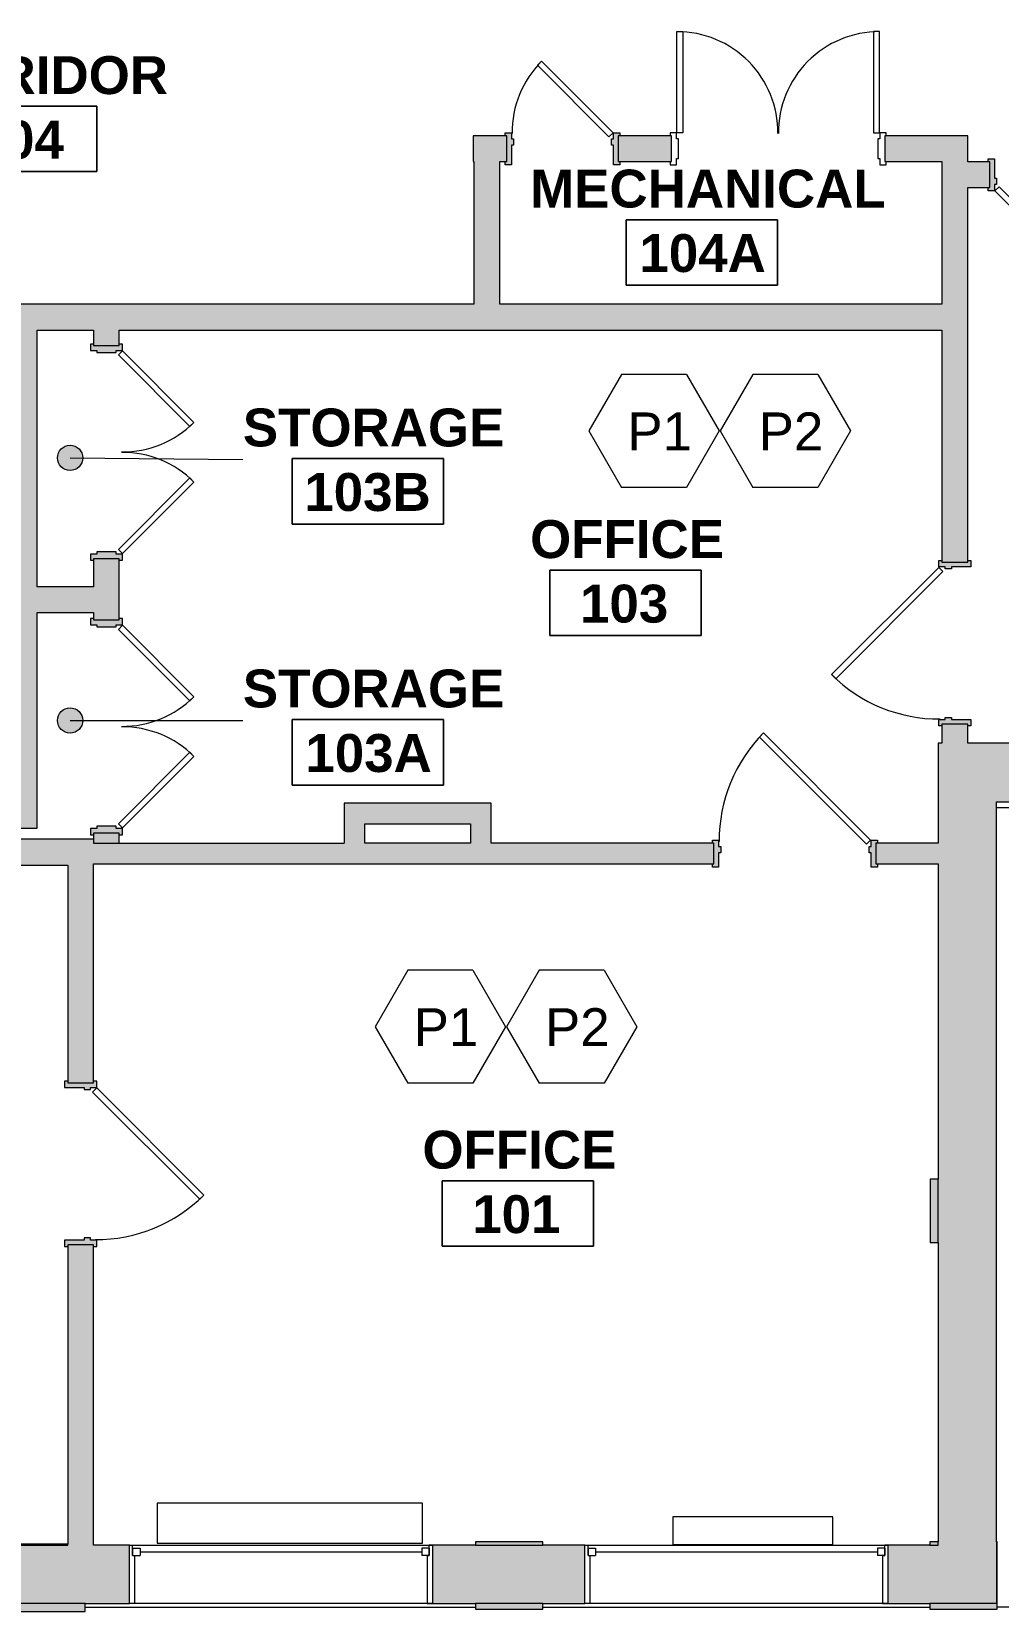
# Model space of a CAD drawing. Header units: inches. Extents: x -1569 to 1282, y -721 to 887.
# Drawn here: x 95 to 324.8, y -303.4 to 71.8 of the extents above; entities that cross this region are included whole.
import ezdxf

# ---------------------------------------------------------------- set-up
doc = ezdxf.new("R2010")
doc.units = ezdxf.units.IN
doc.header["$MEASUREMENT"] = 0
for name, color, linetype, lineweight in [('A-ANNO-NOTE', 131, 'Continuous', 9), ('A-AREA-IDEN', 2, 'Continuous', 9), ('A-DOOR', 31, 'Continuous', 13), ('A-FLOR', 192, 'Continuous', 13), ('A-GLAZ', 151, 'Continuous', 13), ('A-WALL', 113, 'Continuous', 13), ('A-WALL-PATT', 111, 'Continuous', 13), ('I-WALL', 2, 'Continuous', 13), ('M-EQPM', 50, 'Continuous', 13)]:
    doc.layers.add(name, color=color, linetype=linetype, lineweight=lineweight)
doc.styles.add('Swis721 Lt BT', font='swissl.ttf', dxfattribs={"height": 9})
doc.styles.add('Swis721 Lt BT_B', font='', dxfattribs={"height": 9})
doc.styles.get('Swis721 Lt BT_B').set_extended_font_data('Swis721 Lt BT', bold=True)

# ---------------------------------------------------------------- blocks, each defined once
blk = doc.blocks.new('Basic Wall _ Exterior - Brick and CMU on MTL_ Stud - ___-6877969-FIRST FLOOR FINISH')
at = {"layer": 'A-WALL-PATT', "lineweight": 9}
h = blk.add_hatch(dxfattribs=at)
h.set_pattern_fill('FP_3', color=256, style=0, pattern_type=2)
h.set_pattern_definition([(0, (0, -89.438), (30.72, 4.745), [1.267, -21.773, 1.267, -21.773, -122.88]), (0, (0, -89.438), (30.72, 4.745), [-46.08, 1.267, -44.813, 1.267, -21.773, -53.76]), (0, (0, -89.438), (30.72, 4.745), [-115.2, 1.267, -14.093, 1.267, -37.133]), (133.061, (11.52, -87.066), (-22.01071, 14.06408), [0.928, -15.944, 0.928, -15.944, -89.986]), (133.061, (11.52, -87.066), (-22.01071, 14.06408), [-33.745, 0.928, -32.817, 0.928, -15.944, -39.369]), (133.061, (11.52, -87.066), (-22.01071, 14.06408), [-84.362, 0.928, -10.32, 0.928, -27.193]), (226.939, (15.36, -77.576), (-8.709455, -18.80903), [0.928, -15.944, 0.928, -15.944, -89.986]), (226.939, (15.36, -77.576), (-8.709455, -18.80903), [-33.745, 0.928, -32.817, 0.928, -15.944, -39.369]), (226.939, (15.36, -77.576), (-8.709455, -18.80903), [-84.362, 0.928, -10.32, 0.928, -27.193])])
h.paths.add_polyline_path([(540.34, -112.44), (540.34, -112.28), (544.34, -112.28), (544.34, -111.06), (324.34, -111.06), (324.34, -112.44), (404.11, -112.44)], flags=0)
at = {"layer": 'A-WALL', "lineweight": 9}
blk.add_line((324.34, -112.44), (540.34, -112.44), dxfattribs=at)
blk = doc.blocks.new('Door - Single - Solid Door 36_ x 84_-7220333-FIRST FLOOR FINISH')
at = {"layer": 'A-DOOR'}
h = blk.add_hatch(color=250, dxfattribs=at)
h.paths.add_polyline_path([(-15.63, 3.1), (-15.63, 2.35), (-15.26, 2.35), (-15.26, -2.53), (-15.63, -2.53), (-15.63, -3.28), (-14.13, -3.28), (-14.13, -1.78), (-13.63, -1.78), (-13.63, -0.28), (-14.13, -0.28), (-14.13, 3.1), (-15.26, 3.1)], flags=0)
h.paths.add_polyline_path([(22.12, 3.1), (22.12, -0.28), (21.62, -0.28), (21.62, -1.78), (22.12, -1.78), (22.12, -3.28), (23.62, -3.28), (23.62, -2.53), (23.24, -2.53), (23.24, 2.35), (23.62, 2.35), (23.62, 3.1), (23.24, 3.1)], flags=0)
at = {"layer": 'A-DOOR', "color": 8, "lineweight": 20}
for p, q in [((-15.63, 3.1), (-14.13, 3.1)), ((-15.63, 2.35), (-15.63, 3.1)), ((-14.13, 3.1), (-14.13, -0.28)), ((22.12, 3.1), (23.62, 3.1)), ((22.12, -0.28), (22.12, 3.1)), ((23.62, 3.1), (23.62, 2.35)), ((-15.63, -3.28), (-15.63, -2.53)), ((-14.13, -3.28), (-15.63, -3.28)), ((-14.13, -0.28), (-13.63, -0.28)), ((-14.13, -1.78), (-14.13, -3.28)), ((-13.63, -1.78), (-14.13, -1.78)), ((-13.03, -2.3), (-14.01, -3.28)), ((-14.01, -3.28), (11.45, -28.73)), ((-13.63, -0.28), (-13.63, -1.78)), ((12.42, -27.76), (-13.03, -2.3)), ((21.62, -0.28), (22.12, -0.28)), ((21.62, -1.78), (21.62, -0.28)), ((22.12, -1.78), (21.62, -1.78)), ((22.12, -3.28), (22.12, -1.78)), ((23.62, -3.28), (22.12, -3.28)), ((23.62, -2.53), (23.62, -3.28)), ((11.45, -28.73), (12.42, -27.76))]:
    blk.add_line(p, q, dxfattribs=at)
at = {"layer": 'A-DOOR', "lineweight": 9}
blk.add_arc((-14.01, -3.28), 36, 315, 0.5, dxfattribs=at)
blk = doc.blocks.new('Door - Single - Solid Door 36_ x 84_-7220078-FIRST FLOOR FINISH')
at = {"layer": 'A-DOOR'}
h = blk.add_hatch(color=250, dxfattribs=at)
h.paths.add_polyline_path([(-15.63, -2.97), (-15.63, -3.72), (-14.13, -3.72), (-14.13, 0.9), (-13.63, 0.9), (-13.63, 2.4), (-14.13, 2.4), (-14.13, 3.9), (-15.63, 3.9), (-15.63, 3.15), (-15.26, 3.15), (-15.26, -2.97)], flags=0)
h.paths.add_polyline_path([(21.62, 2.4), (21.62, 0.9), (22.12, 0.9), (22.12, -3.72), (23.62, -3.72), (23.62, -2.97), (23.24, -2.97), (23.24, 3.15), (23.62, 3.15), (23.62, 3.9), (22.12, 3.9), (22.12, 2.4)], flags=0)
at = {"layer": 'A-DOOR', "color": 8, "lineweight": 20}
for p, q in [((-14.01, 3.9), (11.45, 29.36)), ((12.42, 28.38), (-13.03, 2.93)), ((11.45, 29.36), (12.42, 28.38)), ((-15.63, 3.9), (-15.63, 3.15)), ((-14.13, 3.9), (-15.63, 3.9)), ((-14.13, 2.4), (-14.13, 3.9)), ((-13.03, 2.93), (-14.01, 3.9)), ((23.62, 3.9), (22.12, 3.9)), ((22.12, 3.9), (22.12, 2.4)), ((23.62, 3.15), (23.62, 3.9)), ((-13.63, 2.4), (-14.13, 2.4)), ((-14.13, -3.72), (-14.13, 0.9)), ((-14.13, 0.9), (-13.63, 0.9)), ((-13.63, 0.9), (-13.63, 2.4)), ((22.12, 2.4), (21.62, 2.4)), ((21.62, 2.4), (21.62, 0.9)), ((21.62, 0.9), (22.12, 0.9)), ((22.12, 0.9), (22.12, -3.72)), ((-15.63, -2.97), (-15.63, -3.72)), ((-15.63, -3.72), (-14.13, -3.72)), ((22.12, -3.72), (23.62, -3.72)), ((23.62, -3.72), (23.62, -2.97))]:
    blk.add_line(p, q, dxfattribs=at)
at = {"layer": 'A-DOOR', "lineweight": 9}
blk.add_arc((-14.01, 3.9), 36, 359.5, 45, dxfattribs=at)
blk = doc.blocks.new('Door - Single - Solid Door 36_ x 84_-7220308-FIRST FLOOR FINISH')
at = {"layer": 'A-DOOR'}
h = blk.add_hatch(color=250, dxfattribs=at)
h.paths.add_polyline_path([(23.62, 2.97), (23.62, 3.72), (22.12, 3.72), (22.12, -0.9), (21.62, -0.9), (21.62, -2.4), (22.12, -2.4), (22.12, -3.9), (23.62, -3.9), (23.62, -3.15), (23.24, -3.15), (23.24, 2.97)], flags=0)
h.paths.add_polyline_path([(-13.63, -2.4), (-13.63, -0.9), (-14.13, -0.9), (-14.13, 3.72), (-15.63, 3.72), (-15.63, 2.97), (-15.26, 2.97), (-15.26, -3.15), (-15.63, -3.15), (-15.63, -3.9), (-14.13, -3.9), (-14.13, -2.4)], flags=0)
at = {"layer": 'A-DOOR', "color": 8, "lineweight": 20}
for p, q in [((-15.63, 3.72), (-14.13, 3.72)), ((-15.63, 2.97), (-15.63, 3.72)), ((-14.13, 3.72), (-14.13, -0.9)), ((22.12, 3.72), (23.62, 3.72)), ((22.12, -0.9), (22.12, 3.72)), ((23.62, 3.72), (23.62, 2.97)), ((-15.63, -3.9), (-15.63, -3.15)), ((-14.13, -0.9), (-13.63, -0.9)), ((-14.13, -2.4), (-14.13, -3.9)), ((-13.63, -2.4), (-14.13, -2.4)), ((-13.03, -2.93), (-14.01, -3.9)), ((-13.63, -0.9), (-13.63, -2.4)), ((12.42, -28.38), (-13.03, -2.93)), ((21.62, -0.9), (22.12, -0.9)), ((21.62, -2.4), (21.62, -0.9)), ((22.12, -2.4), (21.62, -2.4)), ((22.12, -3.9), (22.12, -2.4)), ((23.62, -3.15), (23.62, -3.9)), ((-14.13, -3.9), (-15.63, -3.9)), ((-14.01, -3.9), (11.45, -29.36)), ((23.62, -3.9), (22.12, -3.9)), ((11.45, -29.36), (12.42, -28.38))]:
    blk.add_line(p, q, dxfattribs=at)
at = {"layer": 'A-DOOR', "lineweight": 9}
blk.add_arc((-14.01, -3.9), 36, 315, 0.5, dxfattribs=at)
blk = doc.blocks.new('Fixed - 72_ x 72_-6876875-FIRST FLOOR FINISH')
at = {"layer": 'A-GLAZ', "color": 8, "lineweight": 20}
for p, q in [((-37.5, 6.9375), (-36.75, 6.9375)), ((-36.75, 4.4375), (-36.75, 6.9375)), ((-36.75, 6.1875), (-36.75, 4.4375)), ((-36.75, 6.1875), (-35, 6.1875)), ((-36.75, 4.4375), (-35, 4.4375)), ((-36.75, 4.4375), (-36.25, 4.4375)), ((-36.25, -6.9375), (-36.25, 4.4375)), ((-35, 6.1875), (-35, 4.4375)), ((-35, 5.3125), (32, 5.3125)), ((32, 6.1875), (32, 4.4375)), ((33.75, 6.1875), (32, 6.1875)), ((33.75, 4.4375), (32, 4.4375)), ((33.25, 4.4375), (33.75, 4.4375)), ((33.25, 4.4375), (33.25, -6.9375)), ((33.75, 4.4375), (33.75, 6.9375)), ((34.5, 6.9375), (33.75, 6.9375)), ((33.75, 6.1875), (33.75, 4.4375)), ((-36.25, -6.9375), (-37.5, -6.9375)), ((33.25, -6.9375), (34.5, -6.9375))]:
    blk.add_line(p, q, dxfattribs=at)
blk = doc.blocks.new('Door - Single - Solid Door 28_ x 84_-7220367-FIRST FLOOR FINISH')
at = {"layer": 'A-DOOR'}
h = blk.add_hatch(color=250, dxfattribs=at)
h.paths.add_polyline_path([(16.12, 3.72), (16.12, -0.9), (15.62, -0.9), (15.62, -2.4), (16.12, -2.4), (16.12, -3.9), (17.62, -3.9), (17.62, -3.15), (17.24, -3.15), (17.24, 2.97), (17.62, 2.97), (17.62, 3.72), (17.24, 3.72)], flags=0)
h.paths.add_polyline_path([(-9.63, 3.72), (-9.63, 2.97), (-9.26, 2.97), (-9.26, -3.15), (-9.63, -3.15), (-9.63, -3.9), (-8.13, -3.9), (-8.13, -2.4), (-7.63, -2.4), (-7.63, -0.9), (-8.13, -0.9), (-8.13, 3.72), (-9.26, 3.72)], flags=0)
at = {"layer": 'A-DOOR', "color": 8, "lineweight": 20}
for p, q in [((-9.63, 3.72), (-8.13, 3.72)), ((-9.63, 2.97), (-9.63, 3.72)), ((-8.13, 3.72), (-8.13, -0.9)), ((16.12, 3.72), (17.62, 3.72)), ((16.12, -0.9), (16.12, 3.72)), ((17.62, 3.72), (17.62, 2.97)), ((-9.63, -3.9), (-9.63, -3.15)), ((-8.13, -0.9), (-7.63, -0.9)), ((-8.13, -2.4), (-8.13, -3.9)), ((-7.63, -2.4), (-8.13, -2.4)), ((-7.03, -2.93), (-8.01, -3.9)), ((-7.63, -0.9), (-7.63, -2.4)), ((9.94, -19.9), (-7.03, -2.93)), ((15.62, -0.9), (16.12, -0.9)), ((15.62, -2.4), (15.62, -0.9)), ((16.12, -2.4), (15.62, -2.4)), ((16.12, -3.9), (16.12, -2.4)), ((17.62, -3.15), (17.62, -3.9)), ((-8.13, -3.9), (-9.63, -3.9)), ((-8.01, -3.9), (8.96, -20.87)), ((17.62, -3.9), (16.12, -3.9)), ((8.96, -20.87), (9.94, -19.9))]:
    blk.add_line(p, q, dxfattribs=at)
at = {"layer": 'A-DOOR', "lineweight": 9}
blk.add_arc((-8.01, -3.9), 24, 315, 0.5, dxfattribs=at)
blk = doc.blocks.new('Fan Coil Unit 9_5L x 63W x 25_5H - Fan Coil Unit 9_5L x 63W x 25_5H-6914405-FIRST FLOOR FINISH')
at = {"layer": 'M-EQPM', "lineweight": 9}
for p, q in [((-31.5, 4.75), (-31.5, -4.75)), ((31.5, 4.75), (-31.5, 4.75)), ((31.5, -4.75), (31.5, 4.75)), ((-31.5, -4.75), (31.5, -4.75))]:
    blk.add_line(p, q, dxfattribs=at)
blk = doc.blocks.new('Heater 38W x 6_5D x 16H - Heater 38W x 6_5D x 16H-V11-FIRST FLOOR FINISH')
at = {"layer": 'M-EQPM', "lineweight": 9}
for p, q in [((19, 3.25), (-19, 3.25)), ((-19, 3.25), (-19, -3.25)), ((19, -3.25), (19, 3.25)), ((-19, -3.25), (19, -3.25))]:
    blk.add_line(p, q, dxfattribs=at)
blk = doc.blocks.new('Door - Double - Solid - 48_-7220202-FIRST FLOOR FINISH')
at = {"layer": 'A-DOOR'}
h = blk.add_hatch(color=250, dxfattribs=at)
h.paths.add_polyline_path([(23.68, 3.15), (23.68, 3.9), (22.18, 3.9), (22.18, 2.4), (21.68, 2.4), (21.68, -2.22), (22.18, -2.22), (22.18, -3.72), (23.68, -3.72), (23.68, -2.97), (23.31, -2.97), (23.31, 3.15)], flags=0)
h.paths.add_polyline_path([(-25.69, 2.4), (-26.19, 2.4), (-26.19, 3.9), (-27.69, 3.9), (-27.69, 3.15), (-27.32, 3.15), (-27.32, -2.97), (-27.69, -2.97), (-27.69, -3.72), (-26.19, -3.72), (-26.19, -2.22), (-25.69, -2.22)], flags=0)
at = {"layer": 'A-DOOR', "color": 8, "lineweight": 20}
for p, q in [((-26.06, 3.9), (-9.09, 20.87)), ((-8.12, 19.9), (-25.09, 2.93)), ((-9.09, 20.87), (-8.12, 19.9)), ((5.08, 20.87), (4.11, 19.9)), ((4.11, 19.9), (21.08, 2.93)), ((22.05, 3.9), (5.08, 20.87)), ((-27.69, 3.9), (-27.69, 3.15)), ((-26.19, 3.9), (-27.69, 3.9)), ((-26.19, 2.4), (-26.19, 3.9)), ((-25.09, 2.93), (-26.06, 3.9)), ((21.08, 2.93), (22.05, 3.9)), ((23.68, 3.9), (22.18, 3.9)), ((22.18, 3.9), (22.18, 2.4)), ((23.68, 3.15), (23.68, 3.9)), ((-25.69, 2.4), (-26.19, 2.4)), ((-25.69, -2.22), (-25.69, 2.4)), ((22.18, 2.4), (21.68, 2.4)), ((21.68, 2.4), (21.68, -2.22)), ((-27.69, -2.97), (-27.69, -3.72)), ((-27.69, -3.72), (-26.19, -3.72)), ((-26.19, -3.72), (-26.19, -2.22)), ((-26.19, -2.22), (-25.69, -2.22)), ((21.68, -2.22), (22.18, -2.22)), ((22.18, -2.22), (22.18, -3.72)), ((22.18, -3.72), (23.68, -3.72)), ((23.68, -3.72), (23.68, -2.97))]:
    blk.add_line(p, q, dxfattribs=at)
at = {"layer": 'A-DOOR', "lineweight": 9}
for centre, start, end in [((-26.06, 3.9), 359.5, 45), ((22.05, 3.9), 135, 180.5)]:
    blk.add_arc(centre, 24, start, end, dxfattribs=at)
blk = doc.blocks.new('Door - Double - Solid - 48_-7221330-FIRST FLOOR FINISH')
at = {"layer": 'A-DOOR'}
for p, q in [((-26.06, 27.9), (-24.69, 27.9)), ((-26.06, 3.9), (-26.06, 27.9)), ((-24.69, 27.9), (-24.69, 3.9)), ((20.68, 27.9), (20.68, 3.9)), ((22.05, 27.9), (20.68, 27.9)), ((22.05, 3.9), (22.05, 27.9)), ((-24.69, 3.9), (-26.06, 3.9)), ((20.68, 3.9), (22.05, 3.9))]:
    blk.add_line(p, q, dxfattribs=at)
at = {"layer": 'A-DOOR', "lineweight": 9}
for p, q in [((-27.69, 3.9), (-27.69, 3.15)), ((-26.19, 3.9), (-27.69, 3.9)), ((-26.19, 2.4), (-26.19, 3.9)), ((23.68, 3.9), (22.18, 3.9)), ((22.18, 3.9), (22.18, 2.4)), ((23.68, 3.15), (23.68, 3.9)), ((-25.69, 2.4), (-26.19, 2.4)), ((-25.69, -2.22), (-25.69, 2.4)), ((22.18, 2.4), (21.68, 2.4)), ((21.68, 2.4), (21.68, -2.22)), ((-27.69, -2.97), (-27.69, -3.72)), ((-27.69, -3.72), (-26.19, -3.72)), ((-26.19, -3.72), (-26.19, -2.22)), ((-26.19, -2.22), (-25.69, -2.22)), ((21.68, -2.22), (22.18, -2.22)), ((22.18, -2.22), (22.18, -3.72)), ((22.18, -3.72), (23.68, -3.72)), ((23.68, -3.72), (23.68, -2.97))]:
    blk.add_line(p, q, dxfattribs=at)
for centre, start, end in [((-26.06, 3.9), 359.5, 90), ((22.05, 3.9), 90, 180.5)]:
    blk.add_arc(centre, 24, start, end, dxfattribs=at)
blk = doc.blocks.new('Room Tag - Room Name and Number-3379422-FIRST FLOOR FINISH')
at = {"layer": 'A-AREA-IDEN'}
for p, q in [((-0.1881, -0.1636), (-0.1881, -0.0018)), ((-0.1881, -0.0018), (0.1869, -0.0018)), ((0.1869, -0.0018), (-0.1881, -0.0018)), ((-0.1881, -0.0018), (-0.1881, -0.1636)), ((0.1869, -0.0018), (0.1869, -0.1636)), ((0.1869, -0.1636), (0.1869, -0.0018)), ((0.1869, -0.1636), (-0.1881, -0.1636)), ((-0.1881, -0.1636), (0.1869, -0.1636))]:
    blk.add_line(p, q, dxfattribs=at)
blk = doc.blocks.new('Finish symbol-hexagon - Finish symbol-hexagon-3139208-FIRST FLOOR FINISH')
at = {"layer": 'A-ANNO-NOTE'}
for p, q in [((-0.0807, 0.1398), (-0.1614, 0)), ((0.0807, 0.1398), (-0.0807, 0.1398)), ((0.0807, 0.1398), (0.1614, 0)), ((-0.1614, 0), (-0.0807, -0.1398)), ((0.1614, 0), (0.0807, -0.1398)), ((0.0807, -0.1398), (-0.0807, -0.1398))]:
    blk.add_line(p, q, dxfattribs=at)

msp = doc.modelspace()

# ---------------------------------------------------------------- hatches: boundary and pattern name
at = {"layer": 'A-AREA-IDEN'}
h = msp.add_hatch(color=256, dxfattribs=at)
edge = h.paths.add_edge_path(flags=0)
edge.add_arc((104.12, -29.4), 3, 0, 360)
h = msp.add_hatch(color=256, dxfattribs=at)
edge = h.paths.add_edge_path(flags=0)
edge.add_arc((104.12, -91.76), 3, 0, 360)
at = {"layer": 'A-WALL'}
msp.add_hatch(color=250, dxfattribs=at).paths.add_polyline_path([(310.46, -215.73), (310.46, -200.73), (308.51, -200.73), (308.51, -215.73)], flags=0)
h = msp.add_hatch(color=250, dxfattribs=at)
h.paths.add_polyline_path([(107.74, -303.37), (107.74, -301.48), (91.74, -301.48), (91.74, -303.37)], flags=0)
h.paths.add_polyline_path([(91.74, -287.6), (103.57, -287.6), (103.57, -287.37), (91.74, -287.37)], flags=0)
h = msp.add_hatch(color=250, dxfattribs=at)
h.paths.add_polyline_path([(216.49, -302.87), (216.49, -301.48), (200.49, -301.48), (200.49, -302.87)], flags=0)
h.paths.add_polyline_path([(200.49, -287.6), (216.49, -287.6), (216.49, -286.87), (200.49, -286.87)], flags=0)
h = msp.add_hatch(color=250, dxfattribs=at)
h.paths.add_polyline_path([(308.47, -302.87), (324.47, -302.87), (324.47, -286.87), (324.34, -286.87), (324.34, -301.48), (308.47, -301.48)], flags=0)
h.paths.add_polyline_path([(308.47, -287.6), (310.46, -287.6), (310.46, -286.87), (308.47, -286.87)], flags=0)
at = {"layer": 'A-WALL-PATT', "lineweight": 9}
h = msp.add_hatch(color=7, dxfattribs=at)
h.paths.add_polyline_path([(317.46, 40.97), (317.46, 47.1), (297.73, 47.1), (297.73, 40.97), (312.69, 40.97)], flags=0)
h.paths.add_polyline_path([(234.42, 40.97), (247.1, 40.97), (247.1, 47.1), (234.42, 47.1)], flags=0)
h.paths.add_polyline_path([(206.23, 40.97), (207.92, 40.97), (207.92, 47.1), (199.95, 47.1), (199.95, 40.97), (200.1, 40.97)], flags=0)
for points in [[(206.23, 7.1), (206.23, 40.97), (200.1, 40.97), (200.1, 7.1)], [(90.15, -111.24), (96.27, -111.24), (96.27, 7.1), (90.15, 7.1), (90.15, -88.15)], [(311.34, 0.97), (311.34, 7.1), (96.27, 7.1), (96.27, 0.97), (221.27, 0.97)], [(109.69, -66.11), (109.69, -59.99), (96.27, -59.99), (96.27, -66.11)], [(324.34, -301.48), (324.34, -97.19), (310.46, -97.19), (310.46, -301.48)], [(96.27, -117.37), (96.27, -111.24), (90.15, -111.24), (90.15, -117.37)], [(174.17, -120.94), (174.17, -111.42), (169.29, -111.42), (169.29, -120.94)], [(199.29, -116.29), (199.29, -111.42), (174.17, -111.42), (174.17, -116.29)], [(204.17, -120.94), (204.17, -111.42), (199.29, -111.42), (199.29, -120.94)], [(103.57, -126.1), (103.57, -119.98), (90.15, -119.98), (90.15, -126.1)]]:
    msp.add_hatch(color=7, dxfattribs=at).paths.add_polyline_path(points, flags=0)
h = msp.add_hatch(color=7, dxfattribs=at)
h.paths.add_polyline_path([(311.34, -97.19), (317.46, -97.19), (317.46, -92.66), (311.34, -92.66)], flags=0)
h.paths.add_polyline_path([(317.46, -54.16), (317.46, 40.97), (311.34, 40.97), (311.34, -54.16), (312.69, -54.16)], flags=0)
h = msp.add_hatch(color=7, dxfattribs=at)
h.paths.add_polyline_path([(632.66, 34.78), (687.84, 34.78), (687.84, 40.91), (589.69, 40.91), (589.69, 34.78)], flags=0)
h.paths.add_polyline_path([(732.15, 34.78), (738.14, 34.78), (738.14, 40.91), (726.34, 40.91), (726.34, 34.78)], flags=0)
h.paths.add_polyline_path([(495.53, 34.78), (551.19, 34.78), (551.19, 40.91), (361.19, 40.91), (361.19, 34.78), (404.11, 34.78)], flags=0)
h.paths.add_polyline_path([(317.46, 34.78), (322.69, 34.78), (322.69, 40.91), (317.46, 40.91)], flags=0)
h = msp.add_hatch(color=7, dxfattribs=at)
h.paths.add_polyline_path([(109.69, -120.94), (115.82, -120.94), (115.82, -118.53), (109.69, -118.53)], flags=0)
h.paths.add_polyline_path([(109.69, -67.9), (115.82, -67.9), (115.82, -53.36), (109.69, -53.36), (109.69, -66.11)], flags=0)
h.paths.add_polyline_path([(109.69, -2.74), (115.82, -2.74), (115.82, 0.97), (109.69, 0.97)], flags=0)
at = {"layer": 'A-WALL-PATT'}
msp.add_hatch(color=250, dxfattribs=at).paths.add_polyline_path([(544.34, -111.06), (549.96, -111.06), (549.96, -97.19), (324.34, -97.19), (324.34, -111.06), (404.11, -111.06)], flags=0)
at = {"layer": 'A-WALL-PATT', "lineweight": 9}
h = msp.add_hatch(color=7, dxfattribs=at)
h.paths.add_polyline_path([(103.57, -287.6), (109.69, -287.6), (109.69, -216.29), (103.57, -216.29), (103.57, -242.19)], flags=0)
h.paths.add_polyline_path([(109.69, -177.79), (109.69, -119.98), (103.57, -119.98), (103.57, -177.79)], flags=0)
h = msp.add_hatch(color=7, dxfattribs=at)
h.paths.add_polyline_path([(310.46, -125.82), (310.46, -120.94), (295.65, -120.94), (295.65, -125.82)], flags=0)
h.paths.add_polyline_path([(257.15, -125.82), (257.15, -120.94), (109.69, -120.94), (109.69, -125.82), (221.27, -125.82)], flags=0)
h = msp.add_hatch(color=7, dxfattribs=at)
h.paths.add_polyline_path([(308.47, -301.48), (310.46, -301.48), (310.46, -287.6), (298.49, -287.6), (298.49, -301.48)], flags=0)
h.paths.add_polyline_path([(200.49, -301.48), (226.49, -301.48), (226.49, -287.6), (190.24, -287.6), (190.24, -301.48)], flags=0)
h.paths.add_polyline_path([(107.74, -301.48), (118.24, -301.48), (118.24, -287.6), (91.4, -287.6), (91.4, -301.48), (91.74, -301.48)], flags=0)

# ---------------------------------------------------------------- linework, layer by layer
at = {"layer": 'A-AREA-IDEN'}
for p, q in [((104.12, -29.4), (145.18, -29.77)), ((104.12, -91.76), (145.18, -91.76))]:
    msp.add_line(p, q, dxfattribs=at)
for centre in [(104.12, -29.4), (104.12, -91.76)]:
    msp.add_circle(centre, 3, dxfattribs=at)
at = {"layer": 'A-FLOR'}
for p, q in [((107.74, -302.37), (200.49, -302.37)), ((216.49, -302.37), (308.47, -302.37)), ((391.65, -302.37), (324.47, -302.37))]:
    msp.add_line(p, q, dxfattribs=at)
at = {"layer": 'A-WALL', "color": 8, "lineweight": 20}
for p, q in [((311.34, -97.19), (310.46, -97.19)), ((310.46, -97.19), (310.46, -120.94)), ((549.96, -97.19), (317.46, -97.19)), ((324.34, -286.87), (324.34, -111.06)), ((324.34, -111.06), (544.34, -111.06)), ((310.46, -125.82), (310.46, -200.73)), ((308.51, -200.73), (308.51, -215.73)), ((310.46, -200.73), (308.51, -200.73)), ((308.51, -215.73), (310.46, -215.73)), ((310.46, -215.73), (310.46, -286.87)), ((103.57, -287.37), (91.74, -287.37)), ((118.24, -287.6), (109.69, -287.6)), ((118.24, -301.48), (118.24, -287.6)), ((200.49, -287.6), (190.24, -287.6)), ((190.24, -287.6), (190.24, -301.48)), ((200.49, -286.87), (200.49, -287.6)), ((216.49, -286.87), (200.49, -286.87)), ((216.49, -287.6), (216.49, -286.87)), ((226.49, -287.6), (216.49, -287.6)), ((226.49, -301.48), (226.49, -287.6)), ((308.47, -287.6), (298.49, -287.6)), ((298.49, -287.6), (298.49, -301.48)), ((308.47, -286.87), (308.47, -287.6)), ((310.46, -286.87), (308.47, -286.87)), ((324.47, -286.87), (324.34, -286.87)), ((324.47, -302.87), (324.47, -286.87)), ((91.74, -303.37), (107.74, -303.37)), ((107.74, -303.37), (107.74, -301.48)), ((107.74, -301.48), (118.24, -301.48)), ((190.24, -301.48), (200.49, -301.48)), ((200.49, -301.48), (200.49, -302.87)), ((200.49, -302.87), (216.49, -302.87)), ((216.49, -302.87), (216.49, -301.48)), ((216.49, -301.48), (226.49, -301.48)), ((298.49, -301.48), (308.47, -301.48)), ((308.47, -301.48), (308.47, -302.87)), ((308.47, -302.87), (324.47, -302.87))]:
    msp.add_line(p, q, dxfattribs=at)
at = {"layer": 'A-WALL', "lineweight": 9}
for p, q in [((310.46, -215.73), (310.46, -200.73)), ((91.74, -287.6), (103.57, -287.6)), ((103.57, -287.6), (103.57, -287.37)), ((118.24, -287.6), (190.24, -287.6)), ((200.49, -287.6), (216.49, -287.6)), ((226.49, -287.6), (298.49, -287.6)), ((308.47, -287.6), (310.46, -287.6)), ((310.46, -287.6), (310.46, -286.87)), ((324.34, -286.87), (324.34, -301.48)), ((107.74, -301.48), (91.74, -301.48)), ((190.24, -301.48), (118.24, -301.48)), ((216.49, -301.48), (200.49, -301.48)), ((298.49, -301.48), (226.49, -301.48)), ((310.46, -301.48), (308.47, -301.48)), ((324.34, -301.48), (310.46, -301.48))]:
    msp.add_line(p, q, dxfattribs=at)
at = {"layer": 'I-WALL', "color": 8, "lineweight": 20}
for p, q in [((207.92, 47.1), (199.95, 47.1)), ((199.95, 47.1), (199.95, 40.97)), ((207.92, 40.97), (207.92, 47.1)), ((247.1, 47.1), (234.42, 47.1)), ((234.42, 47.1), (234.42, 40.97)), ((247.1, 40.97), (247.1, 47.1)), ((317.46, 47.1), (297.73, 47.1)), ((297.73, 47.1), (297.73, 40.97)), ((317.46, 40.91), (317.46, 47.1)), ((199.95, 40.97), (200.1, 40.97)), ((200.1, 40.97), (200.1, 7.1)), ((206.23, 7.1), (206.23, 40.97)), ((206.23, 40.97), (207.92, 40.97)), ((234.42, 40.97), (247.1, 40.97)), ((297.73, 40.97), (311.34, 40.97)), ((311.34, 40.97), (311.34, 7.1)), ((322.69, 40.91), (317.46, 40.91)), ((322.69, 34.78), (322.69, 40.91)), ((317.46, -54.16), (317.46, 34.78)), ((317.46, 34.78), (322.69, 34.78)), ((200.1, 7.1), (90.15, 7.1)), ((311.34, 7.1), (206.23, 7.1)), ((96.27, -59.99), (96.27, 0.97)), ((96.27, 0.97), (109.69, 0.97)), ((109.69, 0.97), (109.69, -2.74)), ((115.82, 0.97), (311.34, 0.97)), ((115.82, -2.74), (115.82, 0.97)), ((311.34, 0.97), (311.34, -54.16)), ((109.69, -2.74), (115.82, -2.74)), ((115.82, -53.36), (109.69, -53.36)), ((109.69, -53.36), (109.69, -59.99)), ((115.82, -67.9), (115.82, -53.36)), ((311.34, -54.16), (317.46, -54.16)), ((109.69, -59.99), (96.27, -59.99)), ((96.27, -117.37), (96.27, -66.11)), ((96.27, -66.11), (109.69, -66.11)), ((109.69, -66.11), (109.69, -67.9)), ((109.69, -67.9), (115.82, -67.9)), ((311.34, -92.66), (311.34, -97.19)), ((317.46, -92.66), (311.34, -92.66)), ((317.46, -97.19), (317.46, -92.66)), ((169.29, -111.42), (169.29, -120.94)), ((204.17, -111.42), (169.29, -111.42)), ((204.17, -120.94), (204.17, -111.42)), ((174.17, -120.94), (174.17, -116.29)), ((174.17, -116.29), (199.29, -116.29)), ((199.29, -116.29), (199.29, -120.94)), ((90.15, -117.37), (96.27, -117.37)), ((109.69, -119.98), (90.15, -119.98)), ((115.82, -118.53), (109.69, -118.53)), ((109.69, -118.53), (109.69, -120.94)), ((115.82, -120.94), (115.82, -118.53)), ((109.69, -120.94), (169.29, -120.94)), ((199.29, -120.94), (174.17, -120.94)), ((257.15, -120.94), (204.17, -120.94)), ((257.15, -125.82), (257.15, -120.94)), ((310.46, -120.94), (295.65, -120.94)), ((295.65, -120.94), (295.65, -125.82)), ((84.02, -126.1), (103.57, -126.1)), ((103.57, -126.1), (103.57, -177.79)), ((109.69, -177.79), (109.69, -125.82)), ((109.69, -125.82), (257.15, -125.82)), ((295.65, -125.82), (310.46, -125.82)), ((103.57, -177.79), (109.69, -177.79)), ((109.69, -216.29), (103.57, -216.29)), ((103.57, -216.29), (103.57, -287.37)), ((109.69, -287.6), (109.69, -216.29))]:
    msp.add_line(p, q, dxfattribs=at)

# ---------------------------------------------------------------- block references
at = {"layer": 'A-ANNO-NOTE', "xscale": 96, "yscale": 96, "zscale": 96}
for p in [(242.9, -23.01), (274.11, -23.01), (192.11, -164.51), (223.33, -164.51)]:
    msp.add_blockref('Finish symbol-hexagon - Finish symbol-hexagon-3139208-FIRST FLOOR FINISH', p, dxfattribs=at)
at = {"layer": 'A-AREA-IDEN', "xscale": 95.99999999999994, "yscale": 95.99999999999994, "zscale": 95.99999999999994}
for p in [(92.56, 54.29), (254.33, 27.34), (174.93, -29.4), (236.21, -55.91), (174.93, -91.39), (210.6, -200.92)]:
    msp.add_blockref('Room Tag - Room Name and Number-3379422-FIRST FLOOR FINISH', p, dxfattribs=at)
at = {"layer": 'A-DOOR'}
for name, p in [('Door - Double - Solid - 48_-7221330-FIRST FLOOR FINISH', (274.42, 43.94)), ('Door - Single - Solid Door 36_ x 84_-7220308-FIRST FLOOR FINISH', (337.94, 37.93))]:
    msp.add_blockref(name, p, dxfattribs=at)
for name, p, rotation in [('Door - Single - Solid Door 28_ x 84_-7220367-FIRST FLOOR FINISH', (225.16, 43.94), 180), ('Door - Double - Solid - 48_-7220202-FIRST FLOOR FINISH', (112.67, -30.05), 269.9999999999999), ('Door - Single - Solid Door 36_ x 84_-7220308-FIRST FLOOR FINISH', (314.49, -69.42), 269.9999999999999), ('Door - Double - Solid - 48_-7220202-FIRST FLOOR FINISH', (112.67, -95.22), 269.9999999999999), ('Door - Single - Solid Door 36_ x 84_-7220333-FIRST FLOOR FINISH', (280.39, -123.47), 180), ('Door - Single - Solid Door 36_ x 84_-7220078-FIRST FLOOR FINISH', (106.54, -193.05), 269.9999999999999)]:
    msp.add_blockref(name, p, dxfattribs=dict(at, rotation=rotation))
at = {"layer": 'A-GLAZ'}
for p in [(155.74, -294.54), (263.99, -294.54)]:
    msp.add_blockref('Fixed - 72_ x 72_-6876875-FIRST FLOOR FINISH', p, dxfattribs=at)
at = {"layer": 'A-WALL', "lineweight": 9}
msp.add_blockref('Basic Wall _ Exterior - Brick and CMU on MTL_ Stud - ___-6877969-FIRST FLOOR FINISH', (0, 0), dxfattribs=at)
at = {"layer": 'M-EQPM', "lineweight": 9}
for name, p in [('Fan Coil Unit 9_5L x 63W x 25_5H - Fan Coil Unit 9_5L x 63W x 25_5H-6914405-FIRST FLOOR FINISH', (156.34, -282.38)), ('Heater 38W x 6_5D x 16H - Heater 38W x 6_5D x 16H-V11-FIRST FLOOR FINISH', (266.4, -284.19))]:
    msp.add_blockref(name, p, dxfattribs=at)

# ---------------------------------------------------------------- texts
at = {"layer": 'A-ANNO-NOTE', "char_height": 9, "width": 17.574, "attachment_point": 1, "style": 'Swis721 Lt BT'}
for s, insert in [('P1', (236.56, -18.61)), ('P2', (267.77, -18.61)), ('P1', (185.77, -160.11)), ('P2', (216.98, -160.11))]:
    msp.add_mtext(s, dxfattribs=dict(at, insert=insert))
at = {"layer": 'A-AREA-IDEN', "char_height": 9, "attachment_point": 1, "style": 'Swis721 Lt BT_B'}
for s, insert, width in [('CORRIDOR', (58.95, 66.01), 81.204), ('104', (81.66, 50.69), 25.452), ('MECHANICAL', (213.46, 39.06), 98.778), ('104A', (239.43, 23.74), 35.148), ('STORAGE', (145.18, -17.68), 71.811), ('103B', (159.78, -33), 35.754), ('OFFICE', (213.46, -44.19), 54.843), ('103', (225.31, -59.51), 25.452), ('STORAGE', (145.18, -79.67), 71.811), ('103A', (160.03, -94.99), 35.148), ('OFFICE', (187.86, -189.2), 54.843), ('101', (199.7, -204.52), 25.452)]:
    msp.add_mtext(s, dxfattribs=dict(at, insert=insert, width=width))

doc.saveas('drawing.dxf')
